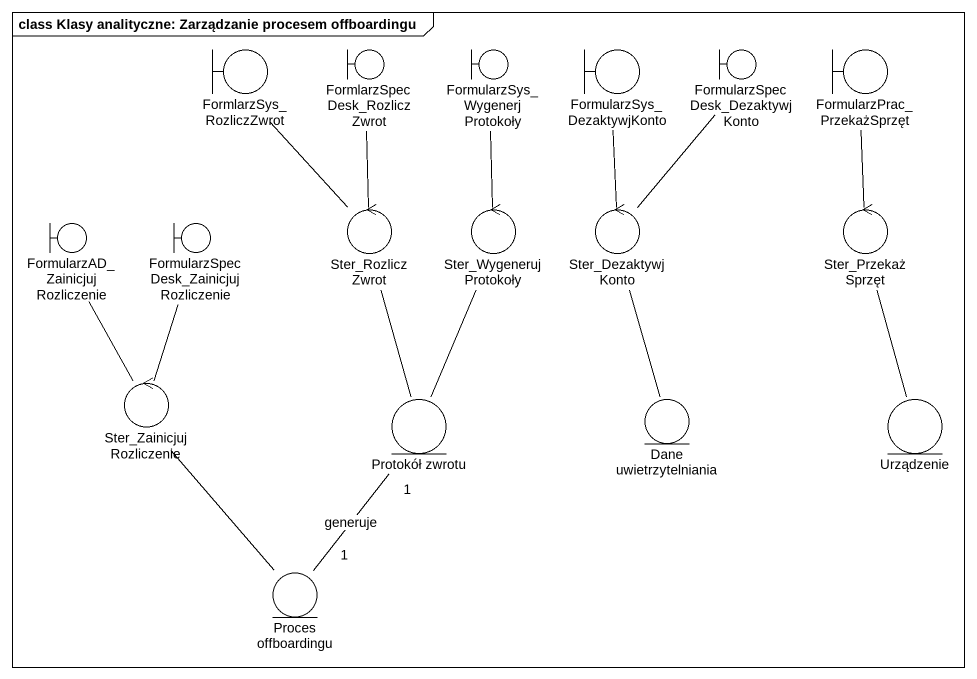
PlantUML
@startuml
mainframe class Klasy analityczne: Zarządzanie procesem offboardingu
boundary FormlarzSys_RozliczZwrot
boundary "FormlarzSpecDesk_RozliczZwrot" as FormlarzSpecDesk
boundary "FormularzSys_WygenerjProtokoły" as FormularzSys
boundary FormularzSys_DezaktywjKonto
boundary "FormularzSpecDesk_DezaktywjKonto" as FormularzSpecDesk
boundary FormularzPrac_PrzekażSprzęt
boundary "FormularzAD_ZainicjujRozliczenie" as FormularzAD
boundary "FormularzSpecDesk_ZainicjujRozliczenie" as FormularzSpecDesk_2
control Ster_RozliczZwrot
control Ster_WygenerujProtokoły
control Ster_DezaktywjKonto
control Ster_PrzekażSprzęt
control Ster_ZainicjujRozliczenie
entity "Protokół zwrotu" as Protokół_zwrotu
entity "Dane uwietrzytelniania" as Dane_uwietrzytelniania
entity Urządzenie
entity "Proces offboardingu" as Proces_offboardingu
Ster_RozliczZwrot -up- FormlarzSys_RozliczZwrot
Ster_RozliczZwrot -up- FormlarzSpecDesk
Ster_WygenerujProtokoły -up- FormularzSys
Ster_DezaktywjKonto -up- FormularzSys_DezaktywjKonto
Ster_DezaktywjKonto -up- FormularzSpecDesk
Ster_PrzekażSprzęt -up- FormularzPrac_PrzekażSprzęt
Ster_ZainicjujRozliczenie -up- FormularzAD
Ster_ZainicjujRozliczenie -up- FormularzSpecDesk_2
Protokół_zwrotu -up- Ster_RozliczZwrot
Protokół_zwrotu -up- Ster_WygenerujProtokoły
Dane_uwietrzytelniania -up- Ster_DezaktywjKonto
Urządzenie -up- Ster_PrzekażSprzęt
Proces_offboardingu -up- Ster_ZainicjujRozliczenie
Proces_offboardingu "1" -up- "1" Protokół_zwrotu : generuje
@enduml
